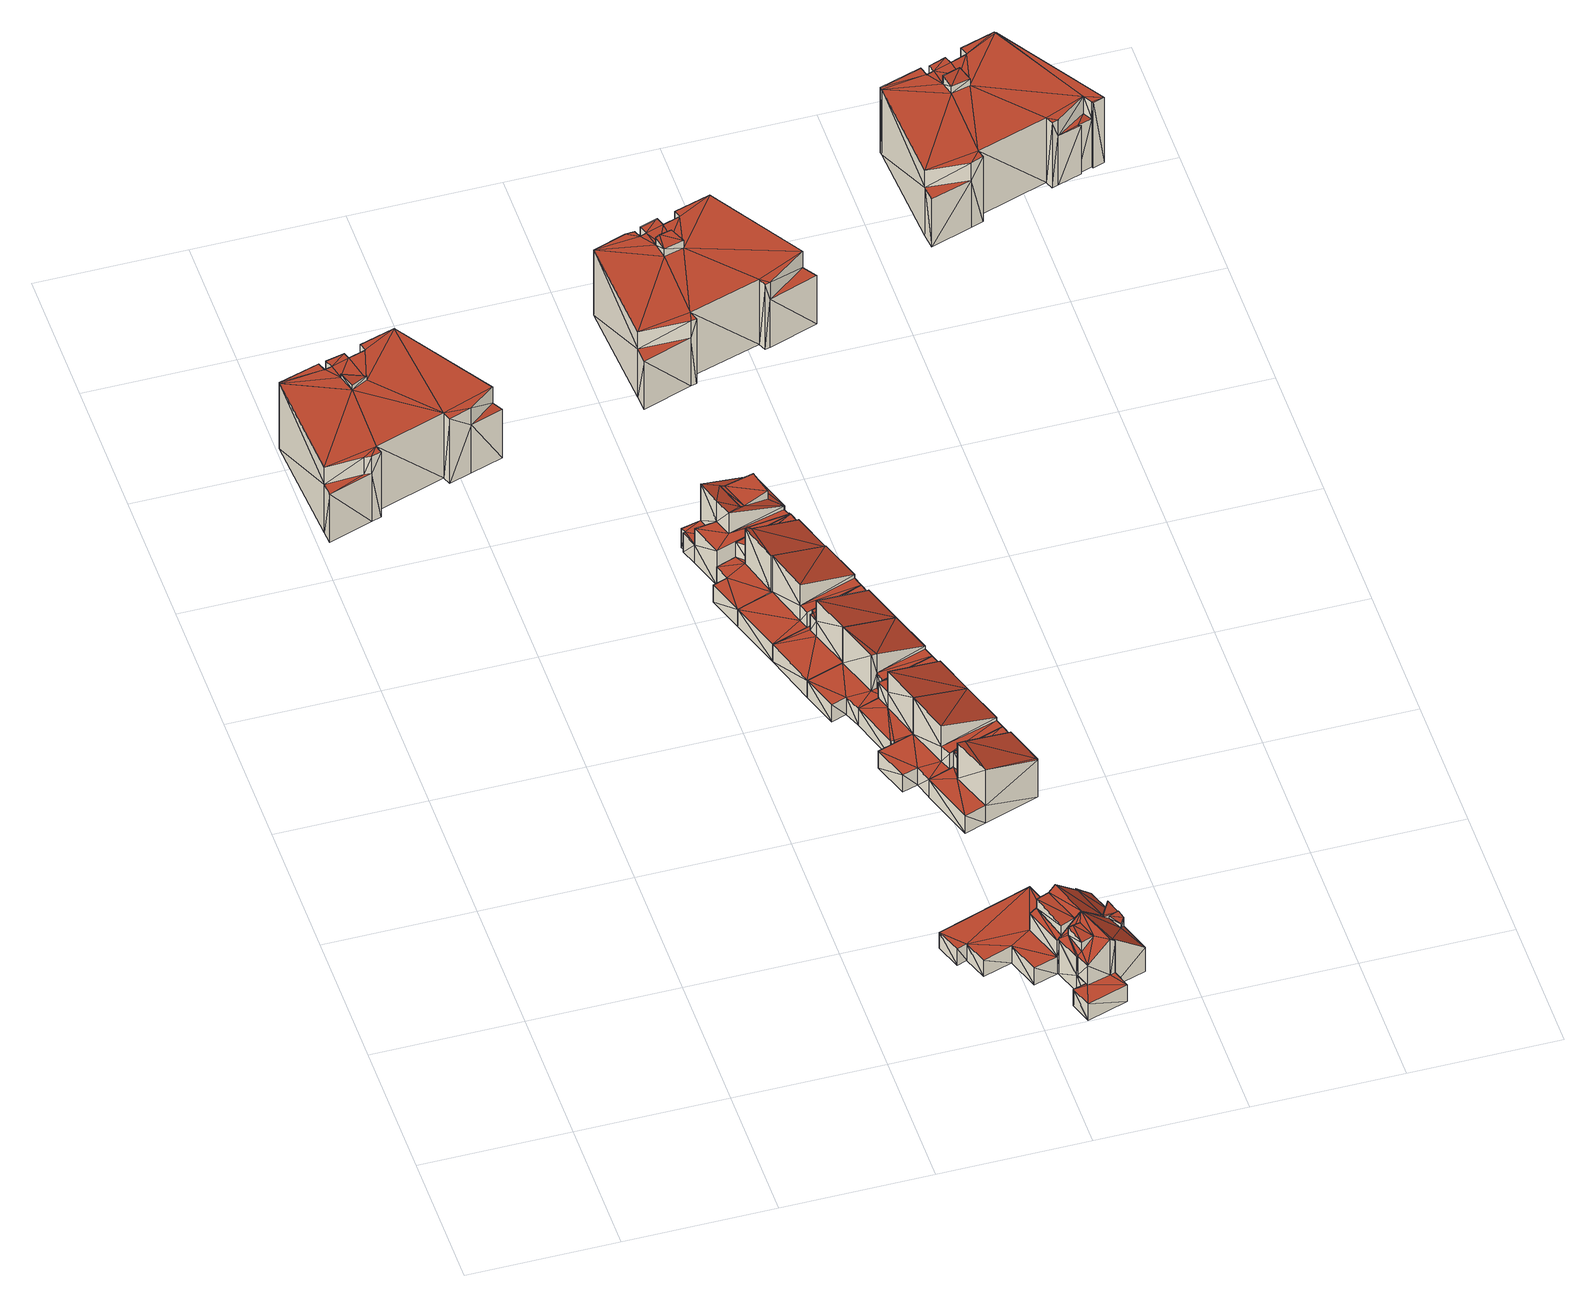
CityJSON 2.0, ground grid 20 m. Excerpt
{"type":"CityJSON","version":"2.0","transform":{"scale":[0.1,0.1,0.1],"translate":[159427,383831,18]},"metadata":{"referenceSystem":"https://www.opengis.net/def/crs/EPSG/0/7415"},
"CityObjects":{
"building1":{"type":"Building","attributes":{"oorspronkelijk_bouwjaar":1996,"status":"Pand in gebruik","geconstateerd":false,"h_maaiveld":18.48,"dak_type":"multiple horizontal","pw_datum":"2016-12-01","pw_actueel":"yes","pw_bron":"ahn3","reconstructie_methode":"tudelft3d-geoflow","versie_methode":"v21.03.1","kas_warenhuis":false,"ondergronds_type":"above ground","lod11_replace":false,"reconstruction_skipped":false,"obstacle_area (m^2)":"12.803522109985352","available_area (m^2)":330.2,"has_solar_panel":"False"},"geometry":[{"type":"Solid","lod":"2.2","boundaries":[[[[0,1,2]],[[3,4,5]],[[6,7,8]],[[9,10,11]],[[3,10,9]],[[12,8,5]],[[13,14,15]],[[12,4,16]],[[8,7,5]],[[15,3,5]],[[10,3,15]],[[10,15,1]],[[5,4,12]],[[17,5,7]],[[15,18,19]],[[14,20,18]],[[14,18,15]],[[18,21,19]],[[19,2,1]],[[15,19,1]],[[22,10,1]],[[23,22,1]],[[24,20,14]],[[25,24,14]],[[26,13,15]],[[27,26,15]],[[28,16,29]],[[29,16,4]],[[29,4,30]],[[30,4,3]],[[31,19,21]],[[32,31,21]],[[33,11,22]],[[22,11,10]],[[34,7,6]],[[35,34,6]],[[27,15,5]],[[36,27,5]],[[36,5,37]],[[37,5,17]],[[38,18,24]],[[24,18,20]],[[39,25,26]],[[26,25,13]],[[13,25,14]],[[30,3,9]],[[40,30,9]],[[23,1,0]],[[41,23,0]],[[40,9,11]],[[33,40,11]],[[42,12,16]],[[28,42,16]],[[43,34,44]],[[45,43,44]],[[41,0,2]],[[46,41,2]],[[46,2,31]],[[31,2,19]],[[47,38,48]],[[48,38,49]],[[37,17,34]],[[43,37,34]],[[34,17,7]],[[45,44,42]],[[42,44,12]],[[12,44,8]],[[50,51,52]],[[53,50,52]],[[54,55,50]],[[50,55,51]],[[53,52,54]],[[54,52,55]],[[35,6,8]],[[44,35,8]],[[32,21,38]],[[47,32,38]],[[38,21,18]],[[48,49,39]],[[39,49,25]],[[35,44,34]],[[49,38,24]],[[25,49,24]],[[53,54,50]],[[52,31,32]],[[27,52,47]],[[45,36,43]],[[33,22,40]],[[22,30,40]],[[26,27,39]],[[32,47,52]],[[46,23,41]],[[31,23,46]],[[36,45,42]],[[47,48,27]],[[51,23,31]],[[22,23,51]],[[51,31,52]],[[27,48,39]],[[51,55,30]],[[43,36,37]],[[55,42,29]],[[42,28,29]],[[55,52,36]],[[22,51,30]],[[55,36,42]],[[30,55,29]],[[52,27,36]]]],"semantics":{"surfaces":[{"type":"GroundSurface"},{"type":"WallSurface"},{"type":"RoofSurface"}],"values":[[0,0,0,0,0,0,0,0,0,0,0,0,0,0,0,0,0,0,0,0,1,1,1,1,1,1,1,1,1,1,1,1,1,1,1,1,1,1,1,1,1,1,1,1,1,1,1,1,1,1,1,1,1,1,1,1,1,1,1,1,1,1,1,1,1,1,1,1,1,1,1,1,1,1,1,1,1,1,1,1,2,2,2,2,2,2,2,2,2,2,2,2,2,2,2,2,2,2,2,2,2,2,2,2,2,2,2,2]]}}]},
"building2":{"type":"Building","attributes":{"oorspronkelijk_bouwjaar":1987,"status":"Pand in gebruik","geconstateerd":false,"h_maaiveld":18.46,"dak_type":"slanted","pw_datum":"2016-12-01","pw_actueel":"yes","pw_bron":"ahn3","reconstructie_methode":"tudelft3d-geoflow","versie_methode":"v21.03.1","kas_warenhuis":false,"ondergronds_type":"above ground","lod11_replace":false,"reconstruction_skipped":false,"obstacle_area (m^2)":"35.869564056396484","available_area (m^2)":132.57,"has_solar_panel":"False"},"geometry":[{"type":"Solid","lod":"2.2","boundaries":[[[[56,57,58]],[[59,60,61]],[[58,57,62]],[[61,63,64]],[[60,63,61]],[[60,62,63]],[[65,62,60]],[[66,62,65]],[[67,62,66]],[[68,58,67]],[[69,58,68]],[[70,71,56]],[[58,62,67]],[[56,71,57]],[[72,56,58]],[[73,57,74]],[[74,57,71]],[[74,71,70]],[[75,74,70]],[[75,70,56]],[[76,75,56]],[[77,69,68]],[[78,77,68]],[[79,59,61]],[[80,81,79]],[[79,81,59]],[[82,63,83]],[[83,63,62]],[[83,62,73]],[[73,62,57]],[[82,64,63]],[[84,85,82]],[[82,85,64]],[[86,58,69]],[[77,86,69]],[[87,88,89]],[[89,88,66]],[[66,88,67]],[[90,72,58]],[[86,90,58]],[[76,56,72]],[[90,76,72]],[[91,65,92]],[[92,65,60]],[[93,78,88]],[[88,78,67]],[[67,78,68]],[[94,95,78]],[[93,94,78]],[[96,97,98]],[[98,97,99]],[[100,101,97]],[[96,100,97]],[[79,61,85]],[[85,61,64]],[[102,103,104]],[[104,103,105]],[[104,105,94]],[[94,105,95]],[[106,102,87]],[[87,102,88]],[[98,99,102]],[[106,98,102]],[[102,99,103]],[[89,66,65]],[[91,89,65]],[[84,82,100]],[[100,82,101]],[[80,79,107]],[[92,60,81]],[[81,60,59]],[[89,91,98]],[[98,91,96]],[[91,92,107]],[[85,84,100]],[[96,91,107]],[[96,107,100]],[[100,107,79]],[[85,100,79]],[[88,102,104]],[[93,104,94]],[[93,88,104]],[[103,95,105]],[[78,95,86]],[[99,95,103]],[[101,82,83]],[[97,83,99]],[[101,83,97]],[[83,73,99]],[[73,95,99]],[[74,76,73]],[[76,90,86]],[[76,95,73]],[[75,76,74]],[[86,77,78]],[[76,86,95]],[[89,98,106]],[[87,89,106]],[[107,92,81]],[[80,107,81]]]],"semantics":{"surfaces":[{"type":"GroundSurface"},{"type":"WallSurface"},{"type":"RoofSurface"}],"values":[[0,0,0,0,0,0,0,0,0,0,0,0,0,0,0,1,1,1,1,1,1,1,1,1,1,1,1,1,1,1,1,1,1,1,1,1,1,1,1,1,1,1,1,1,1,1,1,1,1,1,1,1,1,1,1,1,1,1,1,1,1,1,1,1,1,1,1,1,1,1,1,2,2,2,2,2,2,2,2,2,2,2,2,2,2,2,2,2,2,2,2,2,2,2,2,2,2,2,2,2]]}}]},
"building3":{"type":"Building","attributes":{"oorspronkelijk_bouwjaar":1987,"status":"Pand in gebruik","geconstateerd":false,"h_maaiveld":18.53,"dak_type":"slanted","pw_datum":"2016-12-01","pw_actueel":"yes","pw_bron":"ahn3","reconstructie_methode":"tudelft3d-geoflow","versie_methode":"v21.03.1","kas_warenhuis":false,"ondergronds_type":"above ground","lod11_replace":false,"reconstruction_skipped":false,"obstacle_area (m^2)":"8.47178840637207","available_area (m^2)":75.15,"has_solar_panel":"False"},"geometry":[{"type":"Solid","lod":"2.2","boundaries":[[[[108,109,110]],[[111,110,112]],[[113,108,110]],[[65,112,114]],[[111,112,65]],[[115,116,111]],[[115,117,59]],[[115,111,117]],[[113,110,118]],[[111,65,117]],[[118,110,111]],[[119,108,113]],[[120,119,113]],[[120,113,121]],[[121,113,118]],[[122,112,110]],[[123,122,110]],[[123,110,124]],[[124,110,109]],[[124,109,108]],[[119,124,108]],[[125,117,65]],[[91,125,65]],[[126,111,127]],[[127,111,116]],[[128,122,129]],[[130,128,129]],[[125,59,117]],[[131,132,125]],[[125,132,59]],[[133,134,135]],[[135,134,136]],[[137,138,139]],[[135,136,137]],[[137,136,138]],[[91,65,140]],[[140,65,114]],[[140,114,122]],[[128,140,122]],[[122,114,112]],[[131,125,141]],[[141,125,142]],[[143,121,126]],[[126,121,111]],[[111,121,118]],[[144,145,143]],[[143,145,121]],[[146,147,145]],[[144,146,145]],[[130,129,146]],[[146,129,147]],[[127,116,148]],[[148,116,115]],[[134,133,149]],[[150,148,132]],[[132,148,59]],[[59,148,115]],[[141,142,150]],[[150,142,148]],[[139,91,149]],[[146,144,139]],[[128,130,136]],[[130,146,138]],[[134,91,140]],[[130,138,136]],[[149,91,134]],[[139,144,91]],[[138,146,139]],[[136,134,140]],[[128,136,140]],[[123,129,122]],[[147,129,123]],[[147,119,120]],[[147,123,124]],[[147,124,119]],[[145,147,120]],[[145,120,121]],[[149,133,139]],[[139,133,137]],[[137,133,135]],[[127,148,142]],[[91,142,125]],[[126,127,142]],[[126,144,143]],[[126,142,91]],[[126,91,144]],[[141,150,131]],[[131,150,132]]]],"semantics":{"surfaces":[{"type":"GroundSurface"},{"type":"WallSurface"},{"type":"RoofSurface"}],"values":[[0,0,0,0,0,0,0,0,0,0,0,1,1,1,1,1,1,1,1,1,1,1,1,1,1,1,1,1,1,1,1,1,1,1,1,1,1,1,1,1,1,1,1,1,1,1,1,1,1,1,1,1,1,1,1,1,1,1,1,2,2,2,2,2,2,2,2,2,2,2,2,2,2,2,2,2,2,2,2,2,2,2,2,2,2,2,2,2]]}}]},
"building4":{"type":"Building","attributes":{"oorspronkelijk_bouwjaar":1998,"status":"Pand in gebruik","geconstateerd":false,"h_maaiveld":18.73,"dak_type":"slanted","pw_datum":"2016-12-01","pw_actueel":"yes","pw_bron":"ahn3","reconstructie_methode":"tudelft3d-geoflow","versie_methode":"v21.03.1","kas_warenhuis":false,"ondergronds_type":"above ground","lod11_replace":false,"reconstruction_skipped":false,"obstacle_area (m^2)":"18.128795623779297","available_area (m^2)":83.63,"has_solar_panel":"False"},"geometry":[{"type":"Solid","lod":"2.2","boundaries":[[[[151,152,153]],[[154,155,156]],[[153,152,155]],[[153,155,154]],[[153,154,157]],[[158,159,160]],[[160,159,161]],[[162,152,151]],[[163,162,151]],[[164,165,158]],[[166,164,158]],[[158,165,159]],[[167,168,169]],[[169,168,156]],[[156,168,154]],[[165,155,162]],[[162,155,152]],[[163,151,153]],[[161,163,153]],[[160,161,170]],[[170,161,157]],[[157,161,153]],[[165,156,155]],[[164,169,165]],[[165,169,156]],[[166,158,167]],[[167,158,168]],[[170,157,154]],[[168,170,154]],[[163,161,159]],[[162,159,165]],[[162,163,159]],[[166,167,169]],[[164,166,169]],[[170,168,158]],[[160,170,158]]]],"semantics":{"surfaces":[{"type":"GroundSurface"},{"type":"WallSurface"},{"type":"RoofSurface"}],"values":[[0,0,0,0,0,1,1,1,1,1,1,1,1,1,1,1,1,1,1,1,1,1,1,1,1,1,1,1,1,2,2,2,2,2,2,2]]}}]},
"building5":{"type":"Building","attributes":{"oorspronkelijk_bouwjaar":1998,"status":"Pand in gebruik","geconstateerd":false,"h_maaiveld":18.72,"dak_type":"slanted","pw_datum":"2016-12-01","pw_actueel":"yes","pw_bron":"ahn3","reconstructie_methode":"tudelft3d-geoflow","versie_methode":"v21.03.1","kas_warenhuis":false,"ondergronds_type":"above ground","lod11_replace":false,"reconstruction_skipped":false,"obstacle_area (m^2)":"14.180740356445312","available_area (m^2)":87.9,"has_solar_panel":"False"},"geometry":[{"type":"Solid","lod":"2.2","boundaries":[[[[151,171,172]],[[173,172,174]],[[174,171,157]],[[175,151,172]],[[172,171,174]],[[176,177,178]],[[178,177,179]],[[180,178,181]],[[181,178,182]],[[182,178,179]],[[183,173,184]],[[185,183,184]],[[184,173,174]],[[186,187,176]],[[176,187,177]],[[170,157,188]],[[189,170,188]],[[188,157,171]],[[189,188,187]],[[186,189,187]],[[190,175,172]],[[182,190,172]],[[184,174,157]],[[170,184,157]],[[185,184,178]],[[180,185,178]],[[181,182,183]],[[183,182,173]],[[173,182,172]],[[163,151,190]],[[190,151,175]],[[188,171,163]],[[163,171,151]],[[190,182,179]],[[163,179,177]],[[163,190,179]],[[188,177,187]],[[163,177,188]],[[178,184,186]],[[176,178,186]],[[189,186,170]],[[186,184,170]],[[181,183,180]],[[180,183,185]]]],"semantics":{"surfaces":[{"type":"GroundSurface"},{"type":"WallSurface"},{"type":"RoofSurface"}],"values":[[0,0,0,0,0,1,1,1,1,1,1,1,1,1,1,1,1,1,1,1,1,1,1,1,1,1,1,1,1,1,1,1,1,2,2,2,2,2,2,2,2,2,2,2]]}}]},
"building6":{"type":"Building","attributes":{"oorspronkelijk_bouwjaar":1998,"status":"Pand in gebruik","geconstateerd":false,"h_maaiveld":18.74,"dak_type":"slanted","pw_datum":"2016-12-01","pw_actueel":"yes","pw_bron":"ahn3","reconstructie_methode":"tudelft3d-geoflow","versie_methode":"v21.03.1","kas_warenhuis":false,"ondergronds_type":"above ground","lod11_replace":false,"reconstruction_skipped":false,"obstacle_area (m^2)":"17.559913635253906","available_area (m^2)":79.09,"has_solar_panel":"False"},"geometry":[{"type":"Solid","lod":"2.2","boundaries":[[[[152,191,192]],[[193,192,194]],[[195,152,192]],[[195,192,193]],[[196,193,197]],[[195,193,196]],[[195,196,156]],[[198,193,199]],[[199,193,194]],[[200,156,201]],[[202,200,201]],[[201,156,196]],[[203,204,205]],[[206,203,205]],[[207,191,162]],[[162,191,152]],[[208,209,203]],[[203,209,204]],[[204,209,210]],[[211,198,210]],[[209,211,210]],[[212,213,209]],[[208,212,209]],[[201,196,197]],[[214,201,197]],[[199,194,215]],[[215,194,192]],[[202,201,213]],[[212,202,213]],[[206,205,200]],[[200,205,156]],[[156,205,195]],[[214,197,198]],[[211,214,198]],[[198,197,193]],[[215,192,207]],[[207,192,191]],[[162,152,195]],[[205,162,195]],[[162,205,215]],[[198,204,210]],[[207,162,215]],[[199,204,198]],[[215,205,204]],[[199,215,204]],[[206,200,212]],[[203,212,208]],[[203,206,212]],[[212,200,202]],[[214,211,209]],[[201,214,213]],[[213,214,209]]]],"semantics":{"surfaces":[{"type":"GroundSurface"},{"type":"WallSurface"},{"type":"RoofSurface"}],"values":[[0,0,0,0,0,0,0,1,1,1,1,1,1,1,1,1,1,1,1,1,1,1,1,1,1,1,1,1,1,1,1,1,1,1,1,1,1,1,1,2,2,2,2,2,2,2,2,2,2,2,2,2]]}}]},
"building7":{"type":"Building","attributes":{"oorspronkelijk_bouwjaar":1998,"status":"Pand in gebruik","geconstateerd":false,"h_maaiveld":18.72,"dak_type":"slanted","pw_datum":"2016-12-01","pw_actueel":"yes","pw_bron":"ahn3","reconstructie_methode":"tudelft3d-geoflow","versie_methode":"v21.03.1","kas_warenhuis":false,"ondergronds_type":"above ground","lod11_replace":false,"reconstruction_skipped":false,"obstacle_area (m^2)":"10.985674858093262","available_area (m^2)":86.36,"has_solar_panel":"False"},"geometry":[{"type":"Solid","lod":"2.2","boundaries":[[[[216,217,218]],[[219,217,175]],[[175,217,220]],[[219,218,217]],[[173,221,219]],[[221,218,219]],[[222,218,221]],[[223,219,190]],[[190,219,175]],[[224,222,225]],[[225,222,221]],[[226,220,217]],[[227,226,217]],[[227,217,216]],[[228,227,216]],[[229,230,231]],[[232,229,231]],[[231,230,233]],[[228,216,218]],[[234,228,218]],[[223,173,219]],[[235,183,223]],[[223,183,173]],[[232,231,236]],[[236,231,225]],[[237,234,224]],[[224,234,222]],[[222,234,218]],[[231,233,234]],[[237,231,234]],[[190,175,220]],[[226,190,220]],[[235,223,229]],[[229,223,230]],[[236,225,183]],[[183,225,173]],[[173,225,221]],[[234,233,230]],[[190,226,227]],[[228,234,230]],[[228,230,227]],[[227,230,223]],[[190,227,223]],[[236,183,232]],[[232,235,229]],[[232,183,235]],[[231,237,224]],[[225,231,224]]]],"semantics":{"surfaces":[{"type":"GroundSurface"},{"type":"WallSurface"},{"type":"RoofSurface"}],"values":[[0,0,0,0,0,0,0,1,1,1,1,1,1,1,1,1,1,1,1,1,1,1,1,1,1,1,1,1,1,1,1,1,1,1,1,1,1,2,2,2,2,2,2,2,2,2,2,2]]}}]},
"building8":{"type":"Building","attributes":{"oorspronkelijk_bouwjaar":1998,"status":"Pand in gebruik","geconstateerd":false,"h_maaiveld":18.71,"dak_type":"slanted","pw_datum":"2016-12-01","pw_actueel":"yes","pw_bron":"ahn3","reconstructie_methode":"tudelft3d-geoflow","versie_methode":"v21.03.1","kas_warenhuis":false,"ondergronds_type":"above ground","lod11_replace":false,"reconstruction_skipped":false,"obstacle_area (m^2)":"8.578548431396484","available_area (m^2)":88.79,"has_solar_panel":"False"},"geometry":[{"type":"Solid","lod":"2.2","boundaries":[[[[238,239,240]],[[241,239,242]],[[242,239,243]],[[241,240,239]],[[244,245,241]],[[245,240,241]],[[246,240,245]],[[247,239,248]],[[248,239,238]],[[249,242,250]],[[250,242,243]],[[251,252,253]],[[253,252,244]],[[244,252,245]],[[254,244,241]],[[255,253,254]],[[254,253,244]],[[256,257,258]],[[258,257,246]],[[246,257,240]],[[248,238,240]],[[257,248,240]],[[255,254,259]],[[260,255,259]],[[259,254,261]],[[260,259,251]],[[251,259,252]],[[254,241,249]],[[249,241,242]],[[250,243,239]],[[247,250,239]],[[259,261,256]],[[256,261,257]],[[258,246,252]],[[252,246,245]],[[250,247,249]],[[261,247,248]],[[257,261,248]],[[261,254,247]],[[254,249,247]],[[255,260,253]],[[253,260,251]],[[258,252,256]],[[256,252,259]]]],"semantics":{"surfaces":[{"type":"GroundSurface"},{"type":"WallSurface"},{"type":"RoofSurface"}],"values":[[0,0,0,0,0,0,0,1,1,1,1,1,1,1,1,1,1,1,1,1,1,1,1,1,1,1,1,1,1,1,1,1,1,1,1,2,2,2,2,2,2,2,2,2]]}}]},
"building9":{"type":"Building","attributes":{"oorspronkelijk_bouwjaar":1998,"status":"Pand in gebruik","geconstateerd":false,"h_maaiveld":18.54,"dak_type":"slanted","pw_datum":"2016-12-01","pw_actueel":"yes","pw_bron":"ahn3","reconstructie_methode":"tudelft3d-geoflow","versie_methode":"v21.03.1","kas_warenhuis":false,"ondergronds_type":"above ground","lod11_replace":false,"reconstruction_skipped":false,"obstacle_area (m^2)":"14.937966346740723","available_area (m^2)":71.76,"has_solar_panel":"False"},"geometry":[{"type":"Solid","lod":"2.2","boundaries":[[[[262,263,264]],[[265,263,266]],[[266,263,267]],[[265,266,268]],[[269,264,265]],[[270,262,271]],[[272,264,269]],[[264,263,265]],[[270,271,273]],[[271,262,264]],[[214,270,273]],[[274,214,273]],[[275,269,265]],[[276,277,275]],[[275,277,269]],[[278,279,280]],[[280,279,281]],[[280,281,282]],[[282,281,283]],[[282,283,284]],[[284,283,272]],[[272,283,264]],[[285,271,264]],[[283,285,264]],[[274,273,285]],[[285,273,271]],[[286,287,288]],[[288,287,262]],[[262,287,263]],[[288,262,214]],[[214,262,270]],[[289,290,291]],[[291,290,292]],[[293,294,295]],[[290,289,295]],[[294,293,296]],[[296,293,297]],[[275,265,268]],[[298,275,268]],[[284,272,269]],[[277,284,269]],[[291,292,299]],[[296,297,299]],[[300,267,287]],[[287,267,263]],[[279,301,287]],[[286,279,287]],[[276,275,279]],[[278,276,279]],[[279,275,301]],[[298,268,302]],[[302,268,266]],[[302,266,267]],[[300,302,267]],[[289,291,278]],[[293,284,297]],[[289,280,295]],[[284,277,297]],[[289,278,280]],[[282,295,280]],[[291,299,276]],[[278,291,276]],[[299,277,276]],[[297,277,299]],[[293,282,284]],[[295,282,293]],[[281,214,285]],[[286,288,281]],[[283,281,285]],[[285,214,274]],[[286,281,279]],[[281,288,214]],[[290,295,292]],[[292,295,299]],[[296,299,294]],[[299,295,294]],[[302,300,287]],[[302,287,301]],[[302,301,275]],[[298,302,275]]]],"semantics":{"surfaces":[{"type":"GroundSurface"},{"type":"WallSurface"},{"type":"RoofSurface"}],"values":[[0,0,0,0,0,0,0,0,0,0,1,1,1,1,1,1,1,1,1,1,1,1,1,1,1,1,1,1,1,1,1,1,1,1,1,1,1,1,1,1,1,1,1,1,1,1,1,1,1,1,1,1,1,1,2,2,2,2,2,2,2,2,2,2,2,2,2,2,2,2,2,2,2,2,2,2,2,2,2,2]]}}]},
"building10":{"type":"Building","attributes":{"oorspronkelijk_bouwjaar":1998,"status":"Pand in gebruik","geconstateerd":false,"h_maaiveld":18.71,"dak_type":"slanted","pw_datum":"2016-12-01","pw_actueel":"yes","pw_bron":"ahn3","reconstructie_methode":"tudelft3d-geoflow","versie_methode":"v21.03.1","kas_warenhuis":false,"ondergronds_type":"above ground","lod11_replace":false,"reconstruction_skipped":false,"obstacle_area (m^2)":"9.692405700683594","available_area (m^2)":75.62,"has_solar_panel":"False"},"geometry":[{"type":"Solid","lod":"2.2","boundaries":[[[[303,304,216]],[[303,216,305]],[[306,305,222]],[[306,244,241]],[[306,241,305]],[[241,303,305]],[[307,303,241]],[[228,216,304]],[[308,228,304]],[[309,310,311]],[[312,309,311]],[[313,306,222]],[[224,313,222]],[[314,313,312]],[[315,314,312]],[[255,254,253]],[[253,254,244]],[[244,254,241]],[[315,312,255]],[[255,312,254]],[[254,312,311]],[[253,244,313]],[[314,253,313]],[[313,244,306]],[[308,304,303]],[[316,308,303]],[[317,307,241]],[[254,317,241]],[[310,305,228]],[[228,305,216]],[[316,303,307]],[[317,316,307]],[[224,222,310]],[[309,224,310]],[[310,222,305]],[[312,313,309]],[[309,313,224]],[[253,314,315]],[[255,253,315]],[[308,316,311]],[[311,316,254]],[[254,316,317]],[[311,228,308]],[[310,228,311]]]],"semantics":{"surfaces":[{"type":"GroundSurface"},{"type":"WallSurface"},{"type":"RoofSurface"}],"values":[[0,0,0,0,0,0,0,1,1,1,1,1,1,1,1,1,1,1,1,1,1,1,1,1,1,1,1,1,1,1,1,1,1,1,1,2,2,2,2,2,2,2,2,2]]}}]},
"building11":{"type":"Building","attributes":{"oorspronkelijk_bouwjaar":1998,"status":"Pand in gebruik","geconstateerd":false,"h_maaiveld":18.6,"dak_type":"slanted","pw_datum":"2016-12-01","pw_actueel":"yes","pw_bron":"ahn3","reconstructie_methode":"tudelft3d-geoflow","versie_methode":"v21.03.1","kas_warenhuis":false,"ondergronds_type":"above ground","lod11_replace":false,"reconstruction_skipped":false,"obstacle_area (m^2)":"6.968883514404297","available_area (m^2)":81.21,"has_solar_panel":"False"},"geometry":[{"type":"Solid","lod":"2.2","boundaries":[[[[318,319,320]],[[321,319,322]],[[321,323,324]],[[321,320,319]],[[321,324,320]],[[325,320,324]],[[320,326,318]],[[327,319,248]],[[248,319,318]],[[328,329,330]],[[330,329,325]],[[325,329,320]],[[258,322,327]],[[331,258,327]],[[327,322,319]],[[330,325,332]],[[332,325,324]],[[333,321,322]],[[258,333,322]],[[334,326,320]],[[329,334,320]],[[335,336,337]],[[337,336,338]],[[338,336,339]],[[340,333,336]],[[335,340,336]],[[248,318,326]],[[334,248,326]],[[337,338,328]],[[328,338,329]],[[341,323,333]],[[340,341,333]],[[333,323,321]],[[332,324,341]],[[341,324,323]],[[331,327,339]],[[336,331,339]],[[329,338,334]],[[248,338,327]],[[327,338,339]],[[248,334,338]],[[330,332,328]],[[335,332,340]],[[340,332,341]],[[335,328,332]],[[337,328,335]],[[336,333,258]],[[331,336,258]]]],"semantics":{"surfaces":[{"type":"GroundSurface"},{"type":"WallSurface"},{"type":"RoofSurface"}],"values":[[0,0,0,0,0,0,0,1,1,1,1,1,1,1,1,1,1,1,1,1,1,1,1,1,1,1,1,1,1,1,1,1,1,1,1,1,1,2,2,2,2,2,2,2,2,2,2,2]]}}]},
"building12":{"type":"Building","attributes":{"oorspronkelijk_bouwjaar":1996,"status":"Pand in gebruik","geconstateerd":false,"h_maaiveld":18.46,"dak_type":"multiple horizontal","pw_datum":"2016-12-01","pw_actueel":"yes","pw_bron":"ahn3","reconstructie_methode":"tudelft3d-geoflow","versie_methode":"v21.03.1","kas_warenhuis":false,"ondergronds_type":"above ground","lod11_replace":false,"reconstruction_skipped":false,"obstacle_area (m^2)":"52.517845153808594","available_area (m^2)":290.21,"has_solar_panel":"False"},"geometry":[{"type":"Solid","lod":"2.2","boundaries":[[[[342,343,344]],[[345,344,346]],[[347,348,349]],[[345,346,350]],[[350,346,351]],[[352,342,345]],[[352,345,353]],[[345,342,344]],[[354,345,350]],[[355,356,357]],[[353,358,357]],[[356,353,357]],[[359,353,356]],[[348,347,359]],[[360,361,362]],[[361,352,362]],[[347,362,353]],[[359,347,353]],[[362,352,353]],[[363,362,364]],[[364,362,347]],[[365,350,351]],[[366,365,351]],[[367,356,368]],[[368,356,355]],[[369,359,367]],[[370,369,367]],[[367,359,356]],[[371,360,363]],[[363,360,362]],[[372,373,374]],[[374,373,375]],[[376,348,369]],[[369,348,359]],[[368,355,357]],[[377,368,357]],[[378,352,361]],[[379,378,361]],[[370,367,380]],[[380,367,377]],[[381,382,373]],[[372,381,373]],[[383,384,381]],[[381,384,382]],[[366,351,346]],[[385,366,346]],[[379,361,371]],[[371,361,360]],[[386,387,383]],[[383,387,384]],[[374,375,386]],[[386,375,387]],[[365,354,350]],[[388,389,365]],[[365,389,354]],[[390,385,391]],[[391,385,344]],[[344,385,346]],[[392,349,376]],[[376,349,348]],[[364,347,349]],[[392,364,349]],[[393,342,378]],[[378,342,352]],[[394,343,393]],[[393,343,342]],[[380,377,395]],[[395,377,358]],[[358,377,357]],[[395,358,353]],[[396,395,353]],[[396,353,345]],[[397,396,345]],[[397,345,389]],[[389,345,354]],[[388,365,385]],[[390,388,385]],[[391,344,394]],[[394,344,343]],[[366,385,365]],[[368,377,367]],[[374,386,372]],[[372,386,381]],[[381,386,383]],[[391,394,393]],[[384,364,369]],[[373,391,393]],[[363,378,379]],[[363,379,371]],[[382,369,370]],[[370,380,396]],[[370,396,382]],[[364,392,376]],[[364,376,369]],[[384,369,382]],[[396,397,373]],[[375,393,378]],[[390,391,373]],[[396,380,395]],[[388,397,389]],[[390,397,388]],[[375,373,393]],[[363,387,378]],[[373,397,390]],[[363,364,384]],[[382,396,373]],[[363,384,387]],[[378,387,375]]]],"semantics":{"surfaces":[{"type":"GroundSurface"},{"type":"WallSurface"},{"type":"RoofSurface"}],"values":[[0,0,0,0,0,0,0,0,0,0,0,0,0,0,0,0,0,0,0,1,1,1,1,1,1,1,1,1,1,1,1,1,1,1,1,1,1,1,1,1,1,1,1,1,1,1,1,1,1,1,1,1,1,1,1,1,1,1,1,1,1,1,1,1,1,1,1,1,1,1,1,1,1,1,1,1,1,1,1,2,2,2,2,2,2,2,2,2,2,2,2,2,2,2,2,2,2,2,2,2,2,2,2,2,2,2,2,2]]}}]},
"building13":{"type":"Building","attributes":{"oorspronkelijk_bouwjaar":1996,"status":"Pand in gebruik","geconstateerd":false,"h_maaiveld":18.53,"dak_type":"multiple horizontal","pw_datum":"2016-12-01","pw_actueel":"yes","pw_bron":"ahn3","reconstructie_methode":"tudelft3d-geoflow","versie_methode":"v21.03.1","kas_warenhuis":false,"ondergronds_type":"above ground","lod11_replace":false,"reconstruction_skipped":false,"obstacle_area (m^2)":"12.422127723693848","available_area (m^2)":331.68,"has_solar_panel":"False"},"geometry":[{"type":"Solid","lod":"2.2","boundaries":[[[[398,399,400]],[[401,402,403]],[[401,404,402]],[[405,401,403]],[[400,404,406]],[[407,408,409]],[[410,411,406]],[[411,410,412]],[[413,400,408]],[[407,409,414]],[[415,416,417]],[[416,413,417]],[[399,418,400]],[[400,406,409]],[[413,398,400]],[[413,416,398]],[[404,410,406]],[[419,399,398]],[[401,410,404]],[[408,400,409]],[[404,420,421]],[[402,404,422]],[[421,423,422]],[[404,421,422]],[[424,400,425]],[[425,400,418]],[[426,406,411]],[[427,426,411]],[[428,412,429]],[[429,412,410]],[[429,410,430]],[[430,410,401]],[[431,399,432]],[[432,399,419]],[[433,408,407]],[[434,433,407]],[[435,413,433]],[[433,413,408]],[[431,418,399]],[[436,425,431]],[[431,425,418]],[[437,417,413]],[[435,437,413]],[[438,402,439]],[[440,438,439]],[[439,402,422]],[[430,401,405]],[[441,430,405]],[[442,443,444]],[[445,442,444]],[[441,405,446]],[[446,405,403]],[[446,403,438]],[[438,403,402]],[[447,423,448]],[[448,423,421]],[[445,444,449]],[[450,445,449]],[[451,452,442]],[[442,452,443]],[[450,449,451]],[[451,449,452]],[[453,448,454]],[[454,448,420]],[[420,448,421]],[[454,420,404]],[[455,454,404]],[[455,404,400]],[[424,455,400]],[[436,431,456]],[[456,431,457]],[[432,419,398]],[[458,432,398]],[[459,415,417]],[[437,459,417]],[[460,461,459]],[[459,461,415]],[[415,461,416]],[[462,409,426]],[[426,409,406]],[[463,414,462]],[[462,414,409]],[[434,407,463]],[[463,407,414]],[[427,411,428]],[[428,411,412]],[[439,422,423]],[[447,439,423]],[[440,439,453]],[[453,439,448]],[[456,457,461]],[[460,456,461]],[[458,398,461]],[[461,398,416]],[[432,458,431]],[[431,458,457]],[[457,458,461]],[[448,439,447]],[[450,451,445]],[[445,451,442]],[[430,438,449]],[[452,438,440]],[[456,424,436]],[[428,429,427]],[[429,426,427]],[[440,453,455]],[[443,456,433]],[[446,430,441]],[[438,430,446]],[[440,455,452]],[[429,430,449]],[[449,438,452]],[[455,453,454]],[[429,444,426]],[[437,435,456]],[[436,424,425]],[[456,435,433]],[[459,437,460]],[[437,456,460]],[[433,434,462]],[[443,433,462]],[[434,463,462]],[[429,449,444]],[[444,443,462]],[[426,444,462]],[[443,455,424]],[[456,443,424]],[[452,455,443]]]],"semantics":{"surfaces":[{"type":"GroundSurface"},{"type":"WallSurface"},{"type":"RoofSurface"}],"values":[[0,0,0,0,0,0,0,0,0,0,0,0,0,0,0,0,0,0,0,0,0,0,0,0,1,1,1,1,1,1,1,1,1,1,1,1,1,1,1,1,1,1,1,1,1,1,1,1,1,1,1,1,1,1,1,1,1,1,1,1,1,1,1,1,1,1,1,1,1,1,1,1,1,1,1,1,1,1,1,1,1,1,1,1,1,1,1,1,1,1,1,1,1,1,2,2,2,2,2,2,2,2,2,2,2,2,2,2,2,2,2,2,2,2,2,2,2,2,2,2,2,2,2,2,2,2,2,2]]}}]}
},
"vertices":[
[60,1257,5],[64,1245,5],[5,1240,5],[98,1256,5],[121,1263,5],[181,1131,5],[259,1143,5],[215,1129,5],[251,1156,5],[95,1265,5],[74,1248,5],[70,1259,5],[166,1289,5],[88,1088,5],[75,1084,5],[85,1099,5],[118,1274,5],[185,1119,5],[14,1083,5],[5,1238,5],[15,1064,5],[4,1238,5],[74,1248,116],[64,1245,116],[15,1064,87],[75,1084,87],[88,1088,116],[85,1099,116],[118,1274,116],[121,1263,116],[98,1256,116],[5,1238,116],[4,1238,116],[70,1259,116],[215,1129,87],[259,1143,88],[181,1131,116],[185,1119,116],[14,1083,87],[75,1084,116],[95,1265,116],[60,1257,116],[166,1289,116],[215,1129,116],[251,1156,89],[251,1156,116],[5,1240,116],[14,1083,116],[65,1085,116],[65,1085,87],[79,1226,122],[79,1226,116],[86,1201,116],[86,1201,124],[108,1213,123],[108,1213,116],
[545,144,5],[647,216,5],[596,124,5],[730,118,5],[710,111,5],[723,139,5],[666,158,5],[690,166,5],[712,173,5],[677,100,5],[668,98,5],[649,91,5],[643,89,5],[611,79,5],[531,139,5],[519,174,5],[556,111,5],[647,216,34],[519,174,32],[531,139,33],[545,144,33],[611,79,34],[643,89,34],[723,139,45],[723,139,60],[730,118,59],[690,166,34],[666,158,34],[690,166,65],[712,173,44],[596,124,34],[649,91,84],[649,91,68],[668,98,85],[556,111,33],[677,100,93],[710,111,63],[643,89,62],[625,144,62],[625,144,34],[660,153,93],[660,153,34],[651,150,85],[651,150,34],[691,163,65],[691,163,34],[634,144,69],[634,144,34],[633,144,69],[633,144,34],[634,144,84],[709,114,63],
[656,1,5],[646,31,5],[663,36,5],[701,48,5],[657,53,5],[711,19,5],[645,90,5],[733,106,5],[747,62,5],[716,113,5],[703,44,5],[656,1,33],[711,19,33],[703,44,33],[657,53,33],[663,36,33],[646,31,33],[716,113,57],[701,48,87],[747,62,46],[657,53,64],[658,53,33],[658,53,65],[716,113,61],[730,118,61],[663,87,85],[663,87,78],[656,85,85],[656,85,72],[664,55,85],[664,55,70],[681,61,86],[645,90,64],[727,96,60],[727,96,53],[703,44,87],[696,42,93],[696,42,33],[665,33,65],[665,33,33],[733,106,45],[672,88,86],[733,106,60],
[470,707,7],[447,778,7],[519,723,7],[591,762,7],[496,795,7],[572,819,7],[595,748,7],[514,737,62],[514,737,36],[519,723,62],[519,723,36],[447,778,36],[470,707,36],[496,795,98],[496,795,36],[514,737,97],[591,762,69],[591,762,63],[572,819,70],[595,748,63],
[525,725,7],[543,652,7],[618,677,7],[600,732,7],[492,635,7],[521,718,62],[521,718,36],[525,705,62],[525,705,36],[525,705,97],[543,652,97],[543,652,36],[618,677,68],[600,732,63],[600,732,68],[526,720,62],[526,720,37],[525,725,37],[525,725,62],[492,635,36],
[431,827,7],[451,834,7],[471,865,7],[444,856,7],[495,794,7],[554,874,7],[549,891,7],[471,865,37],[444,856,36],[572,819,68],[554,874,63],[554,874,68],[479,850,97],[479,850,37],[495,794,37],[495,794,98],[431,827,36],[483,854,95],[483,854,62],[483,854,37],[471,865,62],[487,851,94],[487,851,62],[549,891,63],[451,834,36],
[537,571,7],[529,593,7],[572,583,7],[542,652,7],[508,586,7],[637,619,7],[642,605,7],[542,652,36],[642,605,63],[637,619,63],[508,586,36],[529,593,36],[537,571,36],[561,595,97],[561,595,36],[569,598,62],[569,598,94],[569,598,36],[572,583,36],[542,652,97],[637,619,68],[572,583,62],
[583,428,7],[576,451,7],[613,438,7],[588,509,7],[539,493,7],[555,444,7],[665,534,7],[684,475,7],[688,463,7],[576,451,36],[583,428,36],[539,493,36],[555,444,36],[684,475,68],[684,475,63],[665,534,68],[588,509,36],[588,509,98],[613,438,62],[613,438,36],[688,463,63],[607,453,62],[607,453,97],[607,453,36],
[444,856,5],[430,900,5],[544,901,5],[449,939,5],[425,924,5],[422,923,5],[422,931,5],[525,963,5],[549,891,5],[547,892,5],[545,902,5],[548,893,5],[548,893,63],[449,939,36],[449,939,98],[525,963,68],[459,904,98],[459,904,64],[467,881,98],[467,881,63],[544,901,69],[544,901,63],[545,902,68],[547,892,63],[430,900,64],[430,900,36],[444,856,63],[486,895,90],[486,895,87],[473,937,90],[473,937,88],[527,914,73],[527,914,87],[492,898,87],[519,948,87],[519,948,72],[422,931,37],[479,938,87],[422,923,37],[459,904,36],[425,924,37],
[562,505,7],[558,504,7],[566,581,7],[647,589,7],[563,501,7],[558,504,36],[566,581,62],[566,581,36],[572,562,36],[572,562,62],[647,589,63],[647,589,68],[572,562,97],[562,505,36],[563,501,36],
[583,428,6],[618,440,6],[636,364,6],[693,446,6],[688,463,6],[711,392,6],[709,392,6],[710,389,6],[607,354,6],[618,440,36],[636,364,97],[636,364,36],[710,389,69],[618,440,62],[709,392,69],[693,446,63],[607,354,36],[628,423,93],[628,423,62],[617,419,97],[617,419,36],[628,423,36],[693,446,68],[711,392,68],
[555,1373,5],[552,1383,5],[601,1398,5],[616,1240,5],[681,1271,5],[499,1354,5],[483,1363,5],[495,1364,5],[627,1231,5],[693,1253,5],[532,1365,5],[519,1210,5],[620,1229,5],[449,1173,5],[448,1196,5],[515,1195,5],[523,1197,5],[438,1348,5],[504,1369,5],[528,1377,5],[508,1357,5],[508,1357,116],[499,1354,116],[627,1231,87],[693,1253,88],[448,1196,87],[449,1173,87],[438,1348,116],[448,1196,116],[504,1369,116],[544,1319,129],[544,1319,116],[535,1341,129],[535,1341,116],[483,1363,116],[515,1195,87],[532,1365,116],[528,1377,116],[515,1195,116],[517,1312,129],[517,1312,116],[513,1334,129],[513,1334,116],[681,1271,88],[519,1337,129],[519,1337,116],[627,1231,116],[620,1229,116],[681,1271,116],[601,1398,116],[495,1364,116],[555,1373,116],[552,1383,116],[523,1197,116],[519,1210,116],[616,1240,116],
[1073,1409,5],[1045,1398,5],[1032,1406,5],[915,1520,5],[855,1511,5],[854,1515,5],[936,1375,5],[911,1533,5],[949,1532,5],[1015,1567,5],[1016,1565,5],[972,1540,5],[925,1524,5],[945,1542,5],[922,1534,5],[1017,1565,5],[968,1552,5],[1094,1414,5],[1093,1416,5],[1110,1419,5],[1036,1395,5],[1077,1408,5],[939,1364,5],[922,1358,5],[864,1362,5],[866,1340,5],[1032,1406,116],[1036,1395,116],[949,1532,116],[945,1542,116],[922,1534,116],[925,1524,116],[915,1520,116],[1045,1398,89],[1077,1408,88],[1016,1565,116],[1015,1567,116],[1017,1565,116],[1045,1398,116],[1110,1419,116],[855,1511,116],[864,1362,87],[864,1362,116],[911,1533,116],[960,1487,127],[960,1487,116],[953,1508,116],[953,1508,129],[854,1515,116],[866,1340,87],[922,1358,86],[929,1499,116],[929,1499,130],[934,1480,128],[934,1480,116],[922,1358,116],[939,1364,116],[936,1375,116],[1086,1428,116],[1086,1428,87],[1073,1409,88],[1094,1414,116],[1093,1416,116],[1093,1416,87],[972,1540,116],[968,1552,116]
]}
